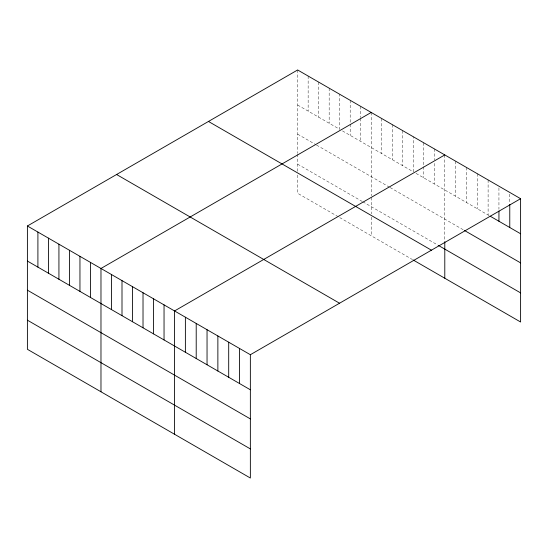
<?xml version="1.0" encoding="UTF-8"?>
<svg xmlns="http://www.w3.org/2000/svg" width="548" height="548" viewBox="0 0 548 548"><rect width="100%" height="100%" fill="white"/><g stroke="black" fill="none" stroke-linecap="round" stroke-linejoin="round"><path stroke-width="0.41" stroke-dasharray="2.74 2.06" d="M297.639 69.973L297.639 153.324M297.639 105.031L339.685 129.307L339.685 94.242M342.486 130.924L413.26 171.784L413.26 136.726M416.062 173.401L489.556 215.837M297.639 134.157L315.86 144.672M316.559 145.076L389.436 187.156M390.135 187.56L463.567 229.954M297.639 164.16L362.105 201.383M362.81 201.787L437.784 245.072M338.28 216.748L297.639 193.286L297.639 173.867M339.685 217.556L412.562 259.629M509.77 194.156L509.77 203.561M498.94 187.902L498.94 209.281M488.11 179.936L488.11 215.001M477.281 173.689L477.281 208.747M466.451 167.435L466.451 202.493M455.621 161.181L455.621 196.246M444.791 154.926L444.791 240.784M434.283 148.857L434.283 159.975M434.283 163.4L434.283 183.923M423.768 142.795L423.768 165.88M423.768 166.736L423.768 177.853M402.753 130.657L402.753 165.715M392.238 124.588L392.238 159.646M381.73 118.519L381.73 153.584M371.215 112.45L371.215 195.807M371.215 197.472L371.215 213.919M371.215 217.159L371.215 235.763M360.707 106.381L360.707 117.498M360.707 118.354L360.707 141.446M350.193 100.311L350.193 123.403M350.193 124.259L350.193 135.377M329.17 88.173L329.17 123.238M318.662 82.104L318.662 117.169M308.147 76.042L308.147 111.1M297.639 154.159L297.639 172.25"/><path stroke-width="0.82" d="M27.4 225.995L250.361 354.714L250.361 478.027L27.4 349.302L27.4 225.995L297.639 69.973L520.6 198.698L520.6 322.005L413.26 260.033M371.215 112.45L100.976 268.472L100.976 391.786M444.791 154.926L174.552 310.949L174.552 434.263M250.361 354.714L520.6 198.698M490.275 216.255L520.6 233.756M464.286 230.366L520.6 262.882M438.489 245.477L520.6 292.885M208.459 121.457L431.42 250.183M116.58 174.504L339.541 303.229M27.4 261.054L250.361 389.779M27.4 290.18L250.361 418.905M27.4 320.183L250.361 448.908M509.77 204.418L509.77 227.502M498.94 210.994L498.94 221.255M444.791 241.62L444.791 278.24M239.531 348.466L239.531 383.525M228.701 342.212L228.701 377.277M217.871 335.958L217.871 371.023M207.041 329.704L207.041 364.769M196.211 323.457L196.211 358.515M185.382 317.203L185.382 352.268M164.044 304.88L164.044 339.945M153.529 298.811L153.529 333.876M143.021 292.748L143.021 327.807M132.513 286.679L132.513 321.738M121.999 280.61L121.999 315.669M111.491 274.541L111.491 309.599M90.468 262.403L90.468 297.468M79.953 256.334L79.953 291.399M69.445 250.265L69.445 285.33M58.931 244.196L58.931 279.261M48.423 238.127L48.423 273.192M37.908 232.057L37.908 267.123"/></g></svg>
